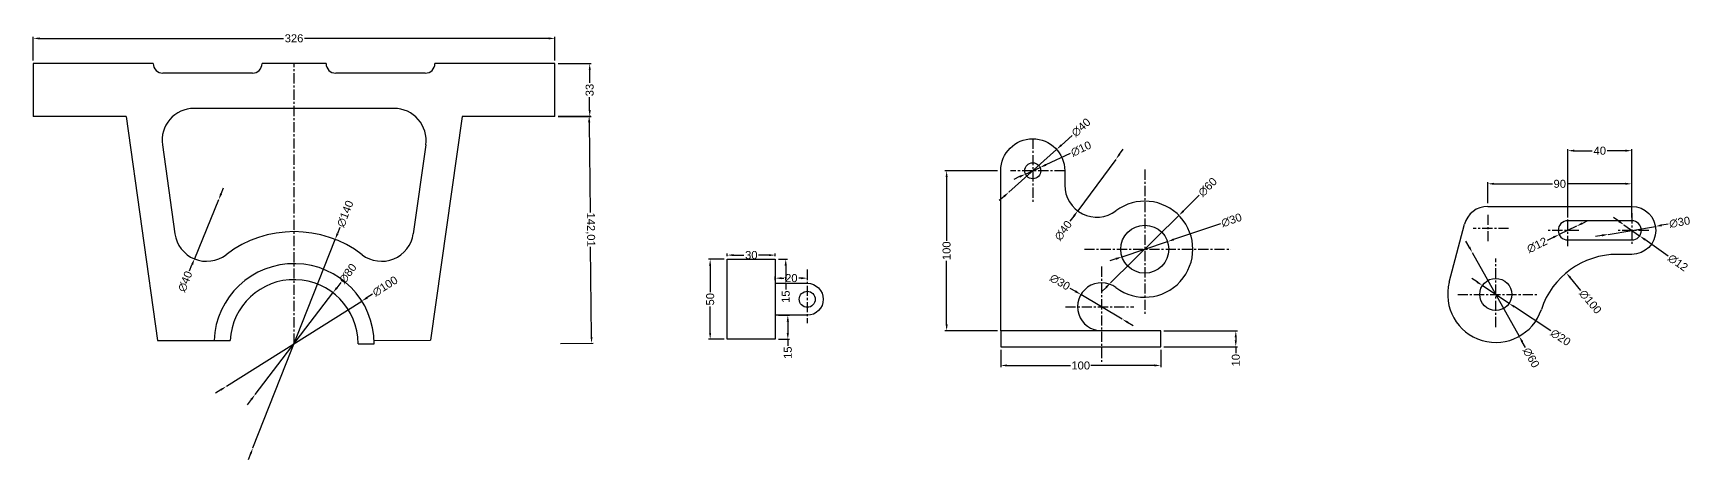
# Model space of a CAD drawing. Header units: millimetres. Extents: x -287 to 1983, y -65 to 241.
# Drawn here: x -287 to 749, y -65 to 201 of the extents above; entities that cross this region are included whole.
import ezdxf

# ---------------------------------------------------------------- set-up
doc = ezdxf.new("R2010")
doc.units = ezdxf.units.MM
doc.header["$LTSCALE"] = 0.2
doc.linetypes.add('CENTER', pattern=[50.8, 31.75, -6.35, 6.35, -6.35])
doc.styles.get("Standard").update_dxf_attribs({"font": 'arial.ttf'})
doc.dimstyles.new('ISO-25', dxfattribs={"dimtxt": 5, "dimasz": 4, "dimexe": 1, "dimexo": 2, "dimgap": 1, "dimtad": 0, "dimzin": 9, "dimtxsty": 'Standard', "dimcen": 2.5, "dimclrd": 2, "dimclre": 5, "dimadec": 0, "dimazin": 0, "dimtfac": 1, "dimtmove": 0, "dimatfit": 3, "dimfxl": 1, "dimarcsym": 0})

# ---------------------------------------------------------------- blocks, each defined once
blk = doc.blocks.new('*D1')
at = {"color": 5, "lineweight": -2, "transparency": 16777216}
for p, q in [((146.3, 62.2), (146.3, 63.8)), ((176.3, 62.2), (176.3, 63.8))]:
    blk.add_line(p, q, dxfattribs=at)
at = {"color": 2, "lineweight": -2, "transparency": 16777216}
for p, q in [((150.3, 62.8), (156.7, 62.8)), ((172.3, 62.8), (165.8, 62.8))]:
    blk.add_line(p, q, dxfattribs=at)
at = {"color": 2, "transparency": 16777216}
for points in [[(150.3, 63.4), (150.3, 62.1), (146.3, 62.8)], [(172.3, 63.4), (172.3, 62.1), (176.3, 62.8)]]:
    blk.add_solid(points, dxfattribs=at)
at = {"layer": 'Defpoints', "color": 0, "transparency": 16777216}
for p in [(176.3, 62.8), (146.3, 60.2), (176.3, 60.2)]:
    blk.add_point(p, dxfattribs=at)
at = {"color": 0, "transparency": 16777216, "insert": (161.3, 62.8), "char_height": 5, "attachment_point": 5}
blk.add_mtext('30', dxfattribs=at)
blk = doc.blocks.new('*D2')
at = {"color": 5, "lineweight": -2, "transparency": 16777216}
for p, q in [((144.3, 60.2), (134.6, 60.2)), ((144.3, 10.2), (134.6, 10.2))]:
    blk.add_line(p, q, dxfattribs=at)
at = {"color": 2, "lineweight": -2, "transparency": 16777216}
for p, q in [((135.6, 56.2), (135.6, 39.7)), ((135.6, 14.2), (135.6, 30.6))]:
    blk.add_line(p, q, dxfattribs=at)
at = {"color": 2, "transparency": 16777216}
for points in [[(134.9, 56.2), (136.2, 56.2), (135.6, 60.2)], [(134.9, 14.2), (136.2, 14.2), (135.6, 10.2)]]:
    blk.add_solid(points, dxfattribs=at)
at = {"layer": 'Defpoints', "color": 0, "transparency": 16777216}
for p in [(146.3, 60.2), (135.6, 10.2), (146.3, 10.2)]:
    blk.add_point(p, dxfattribs=at)
at = {"color": 0, "transparency": 16777216, "insert": (135.6, 35.2), "char_height": 5, "attachment_point": 5, "rotation": 90}
blk.add_mtext('50', dxfattribs=at)
blk = doc.blocks.new('*D3')
at = {"color": 5, "lineweight": -2, "transparency": 16777216}
for p, q in [((178.3, 60.2), (183.8, 60.2)), ((178.3, 45.2), (183.8, 45.2))]:
    blk.add_line(p, q, dxfattribs=at)
at = {"color": 2, "lineweight": -2, "transparency": 16777216}
for p, q in [((182.8, 56.2), (182.8, 49.2)), ((182.8, 45.2), (182.8, 41.2))]:
    blk.add_line(p, q, dxfattribs=at)
at = {"color": 2, "transparency": 16777216}
for points in [[(182.1, 56.2), (183.5, 56.2), (182.8, 60.2)], [(182.1, 49.2), (183.5, 49.2), (182.8, 45.2)]]:
    blk.add_solid(points, dxfattribs=at)
at = {"layer": 'Defpoints', "color": 0, "transparency": 16777216}
for p in [(176.3, 60.2), (176.3, 45.2), (182.8, 45.2)]:
    blk.add_point(p, dxfattribs=at)
at = {"color": 0, "transparency": 16777216, "insert": (182.8, 36.8), "char_height": 5, "attachment_point": 5, "rotation": 90}
blk.add_mtext('15', dxfattribs=at)
blk = doc.blocks.new('*D4')
at = {"color": 5, "lineweight": -2, "transparency": 16777216}
for p, q in [((176.3, 47.2), (176.3, 49.4)), ((196.3, 47.2), (196.3, 49.4))]:
    blk.add_line(p, q, dxfattribs=at)
at = {"color": 2, "lineweight": -2, "transparency": 16777216}
for p, q in [((180.3, 48.4), (181.6, 48.4)), ((192.3, 48.4), (190.9, 48.4))]:
    blk.add_line(p, q, dxfattribs=at)
at = {"color": 2, "transparency": 16777216}
for points in [[(180.3, 49), (180.3, 47.7), (176.3, 48.4)], [(192.3, 49), (192.3, 47.7), (196.3, 48.4)]]:
    blk.add_solid(points, dxfattribs=at)
at = {"layer": 'Defpoints', "color": 0, "transparency": 16777216}
for p in [(176.3, 45.2), (196.3, 48.4), (196.3, 45.2)]:
    blk.add_point(p, dxfattribs=at)
at = {"color": 0, "transparency": 16777216, "insert": (186.3, 48.4), "char_height": 5, "attachment_point": 5}
blk.add_mtext('20', dxfattribs=at)
blk = doc.blocks.new('*D5')
at = {"color": 5, "lineweight": -2, "transparency": 16777216}
for p, q in [((178.3, 25.2), (185.1, 25.2)), ((178.3, 10.2), (185.1, 10.2))]:
    blk.add_line(p, q, dxfattribs=at)
at = {"color": 2, "lineweight": -2, "transparency": 16777216}
for p, q in [((184.1, 21.2), (184.1, 14.2)), ((184.1, 10.2), (184.1, 6.2))]:
    blk.add_line(p, q, dxfattribs=at)
at = {"color": 2, "transparency": 16777216}
for points in [[(183.4, 21.2), (184.8, 21.2), (184.1, 25.2)], [(183.4, 14.2), (184.8, 14.2), (184.1, 10.2)]]:
    blk.add_solid(points, dxfattribs=at)
at = {"layer": 'Defpoints', "color": 0, "transparency": 16777216}
for p in [(176.3, 25.2), (176.3, 10.2), (184.1, 10.2)]:
    blk.add_point(p, dxfattribs=at)
at = {"color": 0, "transparency": 16777216, "insert": (184.1, 1.8), "char_height": 5, "attachment_point": 5, "rotation": 90}
blk.add_mtext('15', dxfattribs=at)
blk = doc.blocks.new('*D8')
at = {"color": 5, "lineweight": -2, "ltscale": 0.2, "transparency": 16777216}
for p, q in [((-287.4, 184.4), (-287.4, 199.2)), ((38.6, 184.4), (38.6, 199.2))]:
    blk.add_line(p, q, dxfattribs=at)
at = {"color": 2, "lineweight": -2, "ltscale": 0.2, "transparency": 16777216}
for p, q in [((-283.4, 198.2), (-130.9, 198.2)), ((34.6, 198.2), (-117.9, 198.2))]:
    blk.add_line(p, q, dxfattribs=at)
at = {"color": 2, "ltscale": 0.2, "transparency": 16777216}
for points in [[(-283.4, 198.8), (-283.4, 197.5), (-287.4, 198.2)], [(34.6, 198.8), (34.6, 197.5), (38.6, 198.2)]]:
    blk.add_solid(points, dxfattribs=at)
at = {"layer": 'Defpoints', "color": 0, "ltscale": 0.2, "transparency": 16777216}
for p in [(38.6, 198.2), (-287.4, 182.4), (38.6, 182.4)]:
    blk.add_point(p, dxfattribs=at)
at = {"color": 0, "ltscale": 0.2, "transparency": 16777216, "insert": (-124.4, 198.2), "char_height": 5, "attachment_point": 5}
blk.add_mtext('326', dxfattribs=at)
blk = doc.blocks.new('*D9')
at = {"color": 5, "lineweight": -2, "ltscale": 0.2, "transparency": 16777216}
for p, q in [((40.6, 182.4), (61.3, 182.4)), ((40.6, 149.4), (61.3, 149.4))]:
    blk.add_line(p, q, dxfattribs=at)
at = {"color": 2, "lineweight": -2, "ltscale": 0.2, "transparency": 16777216}
for p, q in [((60.3, 178.4), (60.3, 170.5)), ((60.3, 153.4), (60.3, 161.4))]:
    blk.add_line(p, q, dxfattribs=at)
at = {"color": 2, "ltscale": 0.2, "transparency": 16777216}
for points in [[(59.7, 178.4), (61, 178.4), (60.3, 182.4)], [(59.7, 153.4), (61, 153.4), (60.3, 149.4)]]:
    blk.add_solid(points, dxfattribs=at)
at = {"layer": 'Defpoints', "color": 0, "ltscale": 0.2, "transparency": 16777216}
for p in [(38.6, 182.4), (38.6, 149.4), (60.3, 149.4)]:
    blk.add_point(p, dxfattribs=at)
at = {"color": 0, "ltscale": 0.2, "transparency": 16777216, "insert": (60.3, 165.9), "char_height": 5, "attachment_point": 5, "rotation": 90}
blk.add_mtext('33', dxfattribs=at)
blk = doc.blocks.new('*D10')
at = {"color": 2, "lineweight": -2, "ltscale": 0.2, "transparency": 16777216}
for p, q in [((-95.2, 45.6), (-97.6, 42.4)), ((-148.7, -24.3), (-100.1, 39.2)), ((-151.1, -27.5), (-153.6, -30.7))]:
    blk.add_line(p, q, dxfattribs=at)
at = {"color": 2, "ltscale": 0.2, "transparency": 16777216}
for points in [[(-98.2, 42.8), (-97.1, 42), (-100.1, 39.2)], [(-151.7, -27.1), (-150.6, -27.9), (-148.7, -24.3)]]:
    blk.add_solid(points, dxfattribs=at)
at = {"layer": 'Defpoints', "color": 0, "ltscale": 0.2, "transparency": 16777216}
for p in [(-100.1, 39.2), (-148.7, -24.3)]:
    blk.add_point(p, dxfattribs=at)
at = {"color": 0, "ltscale": 0.2, "transparency": 16777216, "insert": (-90.8, 51.3), "char_height": 5, "attachment_point": 5, "rotation": 52.5653}
blk.add_mtext('∅80', dxfattribs=at)
blk = doc.blocks.new('*D11')
at = {"color": 2, "lineweight": -2, "ltscale": 0.2, "transparency": 16777216}
for p, q in [((-166.7, -19.2), (-82.1, 34.1)), ((-75.3, 38.3), (-78.7, 36.2)), ((-170.1, -21.3), (-173.5, -23.5))]:
    blk.add_line(p, q, dxfattribs=at)
at = {"color": 2, "ltscale": 0.2, "transparency": 16777216}
for points in [[(-79, 36.8), (-78.3, 35.6), (-82.1, 34.1)], [(-170.4, -20.8), (-169.7, -21.9), (-166.7, -19.2)]]:
    blk.add_solid(points, dxfattribs=at)
at = {"layer": 'Defpoints', "color": 0, "ltscale": 0.2, "transparency": 16777216}
for p in [(-82.1, 34.1), (-166.7, -19.2)]:
    blk.add_point(p, dxfattribs=at)
at = {"color": 0, "ltscale": 0.2, "transparency": 16777216, "insert": (-67.5, 43.3), "char_height": 5, "attachment_point": 5, "rotation": 32.1836}
blk.add_mtext('∅100', dxfattribs=at)
blk = doc.blocks.new('*D12')
at = {"color": 2, "lineweight": -2, "ltscale": 0.2, "transparency": 16777216}
for p, q in [((-170, 101.1), (-168.4, 104.8)), ((-171.5, 97.4), (-186.6, 60.4)), ((-189.7, 53), (-188.2, 56.7))]:
    blk.add_line(p, q, dxfattribs=at)
at = {"color": 2, "ltscale": 0.2, "transparency": 16777216}
for points in [[(-170.6, 101.4), (-169.3, 100.9), (-171.5, 97.4)], [(-188.8, 57), (-187.5, 56.5), (-186.6, 60.4)]]:
    blk.add_solid(points, dxfattribs=at)
at = {"layer": 'Defpoints', "color": 0, "ltscale": 0.2, "transparency": 16777216}
for p in [(-171.5, 97.4), (-186.6, 60.4)]:
    blk.add_point(p, dxfattribs=at)
at = {"color": 0, "ltscale": 0.2, "transparency": 16777216, "insert": (-192.4, 46.3), "char_height": 5, "attachment_point": 5, "rotation": 67.7127}
blk.add_mtext('∅40', dxfattribs=at)
blk = doc.blocks.new('*D13')
at = {"color": 2, "lineweight": -2, "ltscale": 0.2, "transparency": 16777216}
for p, q in [((-150.1, -57.7), (-98.7, 72.6)), ((-95.8, 80), (-97.2, 76.3)), ((-151.5, -61.4), (-153, -65.1))]:
    blk.add_line(p, q, dxfattribs=at)
at = {"color": 2, "ltscale": 0.2, "transparency": 16777216}
for points in [[(-97.9, 76.5), (-96.6, 76), (-98.7, 72.6)], [(-152.1, -61.2), (-150.9, -61.6), (-150.1, -57.7)]]:
    blk.add_solid(points, dxfattribs=at)
at = {"layer": 'Defpoints', "color": 0, "ltscale": 0.2, "transparency": 16777216}
for p in [(-98.7, 72.6), (-150.1, -57.7)]:
    blk.add_point(p, dxfattribs=at)
at = {"color": 0, "ltscale": 0.2, "transparency": 16777216, "insert": (-92.4, 88.6), "char_height": 5, "attachment_point": 5, "rotation": 68.4794}
blk.add_mtext('∅140', dxfattribs=at)
blk = doc.blocks.new('*D14')
at = {"color": 5, "lineweight": -2, "ltscale": 0.2, "transparency": 16777216}
for p, q in [((40.6, 149.5), (61, 149.7)), ((42.1, 7.5), (62.5, 7.7))]:
    blk.add_line(p, q, dxfattribs=at)
at = {"color": 2, "lineweight": -2, "ltscale": 0.2, "transparency": 16777216}
for p, q in [((60, 145.7), (60.6, 89.3)), ((61.4, 11.7), (60.8, 68))]:
    blk.add_line(p, q, dxfattribs=at)
at = {"color": 2, "ltscale": 0.2, "transparency": 16777216}
for points in [[(60.7, 145.7), (59.3, 145.7), (60, 149.7)], [(62.1, 11.7), (60.8, 11.7), (61.5, 7.7)]]:
    blk.add_solid(points, dxfattribs=at)
at = {"layer": 'Defpoints', "color": 0, "ltscale": 0.2, "transparency": 16777216}
for p in [(38.6, 149.4), (40.1, 7.4), (61.5, 7.7)]:
    blk.add_point(p, dxfattribs=at)
at = {"color": 0, "ltscale": 0.2, "transparency": 16777216, "insert": (60.7, 78.7), "char_height": 5, "attachment_point": 5, "rotation": 270.6172}
blk.add_mtext('142,01', dxfattribs=at)
blk = doc.blocks.new('*D15')
at = {"color": 5, "lineweight": -2, "ltscale": 0.2, "transparency": 16777216}
for p, q in [((315.1, 115.5), (282.3, 115.5)), ((315.1, 15.5), (282.3, 15.5))]:
    blk.add_line(p, q, dxfattribs=at)
at = {"color": 2, "lineweight": -2, "ltscale": 0.2, "transparency": 16777216}
for p, q in [((283.3, 111.5), (283.3, 71.8)), ((283.3, 19.5), (283.3, 59.2))]:
    blk.add_line(p, q, dxfattribs=at)
at = {"color": 2, "ltscale": 0.2, "transparency": 16777216}
for points in [[(282.7, 111.5), (284, 111.5), (283.3, 115.5)], [(282.7, 19.5), (284, 19.5), (283.3, 15.5)]]:
    blk.add_solid(points, dxfattribs=at)
at = {"layer": 'Defpoints', "color": 0, "ltscale": 0.2, "transparency": 16777216}
for p in [(317.1, 115.5), (283.3, 15.5), (317.1, 15.5)]:
    blk.add_point(p, dxfattribs=at)
at = {"color": 0, "ltscale": 0.2, "transparency": 16777216, "insert": (283.3, 65.5), "char_height": 5, "attachment_point": 5, "rotation": 90}
blk.add_mtext('100', dxfattribs=at)
blk = doc.blocks.new('*D16')
at = {"color": 5, "lineweight": -2, "ltscale": 0.2, "transparency": 16777216}
for p, q in [((419.1, 15.5), (465, 15.5)), ((419.1, 5.5), (465, 5.5))]:
    blk.add_line(p, q, dxfattribs=at)
at = {"color": 2, "lineweight": -2, "ltscale": 0.2, "transparency": 16777216}
for p, q in [((464, 11.5), (464, 9.5)), ((464, 5.5), (464, 1.5))]:
    blk.add_line(p, q, dxfattribs=at)
at = {"color": 2, "ltscale": 0.2, "transparency": 16777216}
for points in [[(463.3, 11.5), (464.6, 11.5), (464, 15.5)], [(463.3, 9.5), (464.6, 9.5), (464, 5.5)]]:
    blk.add_solid(points, dxfattribs=at)
at = {"layer": 'Defpoints', "color": 0, "ltscale": 0.2, "transparency": 16777216}
for p in [(417.1, 15.5), (417.1, 5.5), (464, 5.5)]:
    blk.add_point(p, dxfattribs=at)
at = {"color": 0, "ltscale": 0.2, "transparency": 16777216, "insert": (464, -2.9), "char_height": 5, "attachment_point": 5, "rotation": 90}
blk.add_mtext('10', dxfattribs=at)
blk = doc.blocks.new('*D17')
at = {"color": 2, "lineweight": -2, "ltscale": 0.2, "transparency": 16777216}
for p, q in [((361.8, 137.6), (355, 131.5)), ((322.2, 102.1), (352, 128.8)), ((319.2, 99.5), (316.2, 96.8))]:
    blk.add_line(p, q, dxfattribs=at)
at = {"color": 2, "ltscale": 0.2, "transparency": 16777216}
for points in [[(354.6, 132), (355.4, 131), (352, 128.8)], [(318.8, 100), (319.7, 99), (322.2, 102.1)]]:
    blk.add_solid(points, dxfattribs=at)
at = {"layer": 'Defpoints', "color": 0, "ltscale": 0.2, "transparency": 16777216}
for p in [(352, 128.8), (322.2, 102.1)]:
    blk.add_point(p, dxfattribs=at)
at = {"color": 0, "ltscale": 0.2, "transparency": 16777216, "insert": (367.3, 142.5), "char_height": 5, "attachment_point": 5, "rotation": 41.8131}
blk.add_mtext('∅40', dxfattribs=at)
blk = doc.blocks.new('*D18')
at = {"color": 2, "lineweight": -2, "ltscale": 0.2, "transparency": 16777216}
for p, q in [((360.6, 126.2), (345.3, 119.2)), ((332.6, 113.4), (341.7, 117.5)), ((328.9, 111.8), (325.3, 110.1))]:
    blk.add_line(p, q, dxfattribs=at)
at = {"color": 2, "ltscale": 0.2, "transparency": 16777216}
for points in [[(345, 119.8), (345.6, 118.6), (341.7, 117.5)], [(328.6, 112.4), (329.2, 111.1), (332.6, 113.4)]]:
    blk.add_solid(points, dxfattribs=at)
at = {"layer": 'Defpoints', "color": 0, "ltscale": 0.2, "transparency": 16777216}
for p in [(341.7, 117.5), (332.6, 113.4)]:
    blk.add_point(p, dxfattribs=at)
at = {"color": 0, "ltscale": 0.2, "transparency": 16777216, "insert": (367.3, 129.2), "char_height": 5, "attachment_point": 5, "rotation": 24.4542}
blk.add_mtext('∅10', dxfattribs=at)
blk = doc.blocks.new('*D19')
at = {"color": 2, "lineweight": -2, "ltscale": 0.2, "transparency": 16777216}
for p, q in [((441.2, 100.2), (431.3, 90.4)), ((385.8, 45.4), (428.5, 87.6)), ((382.9, 42.6), (380.1, 39.8))]:
    blk.add_line(p, q, dxfattribs=at)
at = {"color": 2, "ltscale": 0.2, "transparency": 16777216}
for points in [[(430.8, 90.8), (431.8, 89.9), (428.5, 87.6)], [(382.5, 43.1), (383.4, 42.1), (385.8, 45.4)]]:
    blk.add_solid(points, dxfattribs=at)
at = {"layer": 'Defpoints', "color": 0, "ltscale": 0.2, "transparency": 16777216}
for p in [(428.5, 87.6), (385.8, 45.4)]:
    blk.add_point(p, dxfattribs=at)
at = {"color": 0, "ltscale": 0.2, "transparency": 16777216, "insert": (446.4, 105.3), "char_height": 5, "attachment_point": 5, "rotation": 44.6568}
blk.add_mtext('∅60', dxfattribs=at)
blk = doc.blocks.new('*D20')
at = {"color": 2, "lineweight": -2, "ltscale": 0.2, "transparency": 16777216}
for p, q in [((454.4, 82.3), (425.1, 72.5)), ((392.9, 61.7), (421.3, 71.2)), ((389.1, 60.4), (385.3, 59.2))]:
    blk.add_line(p, q, dxfattribs=at)
at = {"color": 2, "ltscale": 0.2, "transparency": 16777216}
for points in [[(424.9, 73.1), (425.3, 71.9), (421.3, 71.2)], [(388.9, 61.1), (389.3, 59.8), (392.9, 61.7)]]:
    blk.add_solid(points, dxfattribs=at)
at = {"layer": 'Defpoints', "color": 0, "ltscale": 0.2, "transparency": 16777216}
for p in [(421.3, 71.2), (392.9, 61.7)]:
    blk.add_point(p, dxfattribs=at)
at = {"color": 0, "ltscale": 0.2, "transparency": 16777216, "insert": (461.3, 84.6), "char_height": 5, "attachment_point": 5, "rotation": 18.5215}
blk.add_mtext('∅30', dxfattribs=at)
blk = doc.blocks.new('*D21')
at = {"color": 2, "lineweight": -2, "ltscale": 0.2, "transparency": 16777216}
for p, q in [((360.3, 42.2), (363.8, 40.2)), ((393, 22.8), (367.2, 38.1)), ((396.4, 20.8), (399.9, 18.7))]:
    blk.add_line(p, q, dxfattribs=at)
at = {"color": 2, "ltscale": 0.2, "transparency": 16777216}
for points in [[(364.1, 40.8), (363.4, 39.6), (367.2, 38.1)], [(396.8, 21.3), (396.1, 20.2), (393, 22.8)]]:
    blk.add_solid(points, dxfattribs=at)
at = {"layer": 'Defpoints', "color": 0, "ltscale": 0.2, "transparency": 16777216}
for p in [(367.2, 38.1), (393, 22.8)]:
    blk.add_point(p, dxfattribs=at)
at = {"color": 0, "ltscale": 0.2, "transparency": 16777216, "insert": (354.1, 45.9), "char_height": 5, "attachment_point": 5, "rotation": 329.2969}
blk.add_mtext('∅30', dxfattribs=at)
blk = doc.blocks.new('*D22')
at = {"color": 2, "lineweight": -2, "ltscale": 0.2, "transparency": 16777216}
for p, q in [((391.4, 125.8), (393.7, 129)), ((389, 122.6), (365.2, 90.4)), ((360.5, 83.9), (362.9, 87.2))]:
    blk.add_line(p, q, dxfattribs=at)
at = {"color": 2, "ltscale": 0.2, "transparency": 16777216}
for points in [[(390.8, 126.2), (391.9, 125.4), (389, 122.6)], [(362.3, 87.6), (363.4, 86.8), (365.2, 90.4)]]:
    blk.add_solid(points, dxfattribs=at)
at = {"layer": 'Defpoints', "color": 0, "ltscale": 0.2, "transparency": 16777216}
for p in [(389, 122.6), (365.2, 90.4)]:
    blk.add_point(p, dxfattribs=at)
at = {"color": 0, "ltscale": 0.2, "transparency": 16777216, "insert": (356.2, 78.1), "char_height": 5, "attachment_point": 5, "rotation": 53.605}
blk.add_mtext('∅40', dxfattribs=at)
blk = doc.blocks.new('*D23')
at = {"color": 5, "lineweight": -2, "ltscale": 0.2, "transparency": 16777216}
for p, q in [((317.1, 3.5), (317.1, -7.2)), ((417.1, 3.5), (417.1, -7.2))]:
    blk.add_line(p, q, dxfattribs=at)
at = {"color": 2, "lineweight": -2, "ltscale": 0.2, "transparency": 16777216}
for p, q in [((321.1, -6.2), (360.8, -6.2)), ((413.1, -6.2), (373.4, -6.2))]:
    blk.add_line(p, q, dxfattribs=at)
at = {"color": 2, "ltscale": 0.2, "transparency": 16777216}
for points in [[(321.1, -5.5), (321.1, -6.8), (317.1, -6.2)], [(413.1, -5.5), (413.1, -6.8), (417.1, -6.2)]]:
    blk.add_solid(points, dxfattribs=at)
at = {"layer": 'Defpoints', "color": 0, "ltscale": 0.2, "transparency": 16777216}
for p in [(317.1, 5.5), (417.1, 5.5), (417.1, -6.2)]:
    blk.add_point(p, dxfattribs=at)
at = {"color": 0, "ltscale": 0.2, "transparency": 16777216, "insert": (367.1, -6.2), "char_height": 5, "attachment_point": 5}
blk.add_mtext('100', dxfattribs=at)
blk = doc.blocks.new('*D24')
at = {"color": 5, "lineweight": -2, "ltscale": 0.2, "transparency": 16777216}
for p, q in [((621.4, 95.2), (621.4, 108.3)), ((711.4, 95.2), (711.4, 108.3))]:
    blk.add_line(p, q, dxfattribs=at)
at = {"color": 2, "lineweight": -2, "ltscale": 0.2, "transparency": 16777216}
for p, q in [((625.4, 107.3), (661.8, 107.3)), ((707.4, 107.3), (671, 107.3))]:
    blk.add_line(p, q, dxfattribs=at)
at = {"color": 2, "ltscale": 0.2, "transparency": 16777216}
for points in [[(625.4, 108), (625.4, 106.7), (621.4, 107.3)], [(707.4, 108), (707.4, 106.7), (711.4, 107.3)]]:
    blk.add_solid(points, dxfattribs=at)
at = {"layer": 'Defpoints', "color": 0, "ltscale": 0.2, "transparency": 16777216}
for p in [(711.4, 107.3), (621.4, 93.2), (711.4, 93.2)]:
    blk.add_point(p, dxfattribs=at)
at = {"color": 0, "ltscale": 0.2, "transparency": 16777216, "insert": (666.4, 107.3), "char_height": 5, "attachment_point": 5}
blk.add_mtext('90', dxfattribs=at)
blk = doc.blocks.new('*D25')
at = {"color": 2, "lineweight": -2, "ltscale": 0.2, "transparency": 16777216}
for p, q in [((614.7, 46), (611.4, 48.2)), ((618.1, 43.8), (634.7, 32.7)), ((660.8, 15.4), (638.1, 30.5))]:
    blk.add_line(p, q, dxfattribs=at)
at = {"color": 2, "ltscale": 0.2, "transparency": 16777216}
for points in [[(615.1, 46.5), (614.4, 45.4), (618.1, 43.8)], [(638.4, 31), (637.7, 29.9), (634.7, 32.7)]]:
    blk.add_solid(points, dxfattribs=at)
at = {"layer": 'Defpoints', "color": 0, "ltscale": 0.2, "transparency": 16777216}
for p in [(618.1, 43.8), (634.7, 32.7)]:
    blk.add_point(p, dxfattribs=at)
at = {"color": 0, "ltscale": 0.2, "transparency": 16777216, "insert": (666.9, 11.3), "char_height": 5, "attachment_point": 5, "rotation": 326.3911}
blk.add_mtext('∅20', dxfattribs=at)
blk = doc.blocks.new('*D26')
at = {"color": 2, "lineweight": -2, "ltscale": 0.2, "transparency": 16777216}
for p, q in [((609.8, 67.9), (607.8, 71.4)), ((611.7, 64.4), (641, 12.1)), ((645, 5.1), (643, 8.6))]:
    blk.add_line(p, q, dxfattribs=at)
at = {"color": 2, "ltscale": 0.2, "transparency": 16777216}
for points in [[(610.4, 68.2), (609.2, 67.6), (611.7, 64.4)], [(643.6, 8.9), (642.4, 8.2), (641, 12.1)]]:
    blk.add_solid(points, dxfattribs=at)
at = {"layer": 'Defpoints', "color": 0, "ltscale": 0.2, "transparency": 16777216}
for p in [(611.7, 64.4), (641, 12.1)]:
    blk.add_point(p, dxfattribs=at)
at = {"color": 0, "ltscale": 0.2, "transparency": 16777216, "insert": (648.5, -1.3), "char_height": 5, "attachment_point": 5, "rotation": 299.2407}
blk.add_mtext('∅60', dxfattribs=at)
blk = doc.blocks.new('*D27')
at = {"color": 2, "lineweight": -2, "ltscale": 0.2, "transparency": 16777216}
for p, q in [((692.7, 75.1), (688.7, 74.4)), ((696.6, 75.7), (726.2, 80.7)), ((734.1, 82.1), (730.1, 81.4))]:
    blk.add_line(p, q, dxfattribs=at)
at = {"color": 2, "ltscale": 0.2, "transparency": 16777216}
for points in [[(692.5, 75.7), (692.8, 74.4), (696.6, 75.7)], [(730, 82.1), (730.2, 80.8), (726.2, 80.7)]]:
    blk.add_solid(points, dxfattribs=at)
at = {"layer": 'Defpoints', "color": 0, "ltscale": 0.2, "transparency": 16777216}
for p in [(696.6, 75.7), (726.2, 80.7)]:
    blk.add_point(p, dxfattribs=at)
at = {"color": 0, "ltscale": 0.2, "transparency": 16777216, "insert": (741.3, 83.3), "char_height": 5, "attachment_point": 5, "rotation": 9.6396}
blk.add_mtext('∅30', dxfattribs=at)
blk = doc.blocks.new('*D28')
at = {"color": 2, "lineweight": -2, "ltscale": 0.2, "transparency": 16777216}
for p, q in [((703.2, 84), (699.9, 86.3)), ((706.5, 81.7), (716.3, 74.8)), ((734.2, 62.2), (719.6, 72.5))]:
    blk.add_line(p, q, dxfattribs=at)
at = {"color": 2, "ltscale": 0.2, "transparency": 16777216}
for points in [[(703.6, 84.5), (702.8, 83.4), (706.5, 81.7)], [(720, 73), (719.2, 71.9), (716.3, 74.8)]]:
    blk.add_solid(points, dxfattribs=at)
at = {"layer": 'Defpoints', "color": 0, "ltscale": 0.2, "transparency": 16777216}
for p in [(706.5, 81.7), (716.3, 74.8)]:
    blk.add_point(p, dxfattribs=at)
at = {"color": 0, "ltscale": 0.2, "transparency": 16777216, "insert": (740.2, 58), "char_height": 5, "attachment_point": 5, "rotation": 324.9181}
blk.add_mtext('∅12', dxfattribs=at)
blk = doc.blocks.new('*D29')
at = {"color": 5, "lineweight": -2, "ltscale": 0.2, "transparency": 16777216}
for p, q in [((671.4, 86.2), (671.4, 129)), ((711.4, 86.2), (711.4, 129))]:
    blk.add_line(p, q, dxfattribs=at)
at = {"color": 2, "lineweight": -2, "ltscale": 0.2, "transparency": 16777216}
for p, q in [((675.4, 128), (686.7, 128)), ((707.4, 128), (696.1, 128))]:
    blk.add_line(p, q, dxfattribs=at)
at = {"color": 2, "ltscale": 0.2, "transparency": 16777216}
for points in [[(675.4, 128.7), (675.4, 127.4), (671.4, 128)], [(707.4, 128.7), (707.4, 127.4), (711.4, 128)]]:
    blk.add_solid(points, dxfattribs=at)
at = {"layer": 'Defpoints', "color": 0, "ltscale": 0.2, "transparency": 16777216}
for p in [(711.4, 128), (671.4, 84.2), (711.4, 84.2)]:
    blk.add_point(p, dxfattribs=at)
at = {"color": 0, "ltscale": 0.2, "transparency": 16777216, "insert": (691.4, 128), "char_height": 5, "attachment_point": 5}
blk.add_mtext('40', dxfattribs=at)
blk = doc.blocks.new('*D30')
at = {"color": 2, "lineweight": -2, "ltscale": 0.2, "transparency": 16777216}
for p, q in [((680.4, 82.6), (684, 84.3)), ((658.8, 72.2), (662.4, 73.9)), ((676.8, 80.8), (666, 75.6))]:
    blk.add_line(p, q, dxfattribs=at)
at = {"color": 2, "ltscale": 0.2, "transparency": 16777216}
for points in [[(680.1, 83.2), (680.7, 82), (676.8, 80.8)], [(662.1, 74.5), (662.7, 73.3), (666, 75.6)]]:
    blk.add_solid(points, dxfattribs=at)
at = {"layer": 'Defpoints', "color": 0, "ltscale": 0.2, "transparency": 16777216}
for p in [(666, 75.6), (676.8, 80.8)]:
    blk.add_point(p, dxfattribs=at)
at = {"color": 0, "ltscale": 0.2, "transparency": 16777216, "insert": (652.2, 69), "char_height": 5, "attachment_point": 5, "rotation": 25.6162}
blk.add_mtext('∅12', dxfattribs=at)
blk = doc.blocks.new('*D31')
at = {"color": 2, "lineweight": -2, "ltscale": 0.2, "transparency": 16777216}
blk.add_line((679.6, 40.7), (673, 48.6), dxfattribs=at)
at = {"color": 2, "ltscale": 0.2, "transparency": 16777216}
blk.add_solid([(673.5, 49.1), (672.5, 48.2), (670.4, 51.7)], dxfattribs=at)
at = {"layer": 'Defpoints', "color": 0, "ltscale": 0.2, "transparency": 16777216}
for p in [(670.4, 51.7), (734.3, -25.2)]:
    blk.add_point(p, dxfattribs=at)
at = {"color": 0, "ltscale": 0.2, "transparency": 16777216, "insert": (685.5, 33.6), "char_height": 5, "attachment_point": 5, "rotation": 309.7}
blk.add_mtext('∅100', dxfattribs=at)

msp = doc.modelspace()

# ---------------------------------------------------------------- linework, layer by layer
at = {"ltscale": 0.2}
for p, q in [((-287.382, 182.44), (-287.382, 149.44)), ((-212.382, 182.44), (-287.382, 182.44)), ((-212.382, 182.44), (-212.382, 182.44)), ((-150.382, 176.44), (-206.382, 176.44)), ((-144.382, 182.44), (-144.382, 182.44)), ((-104.382, 182.44), (-144.382, 182.44)), ((-104.382, 182.44), (-104.382, 182.44)), ((-42.382, 176.44), (-98.382, 176.44)), ((38.618, 182.44), (-36.382, 182.44)), ((-36.382, 182.44), (-36.382, 182.44)), ((38.618, 149.44), (38.618, 182.44)), ((-229.382, 149.44), (-287.382, 149.44)), ((-229.382, 149.44), (-209.664, 9.44)), ((-61.889, 154.44), (-186.874, 154.44)), ((-19.382, 149.44), (-39.081, 9.577)), ((38.618, 149.44), (-19.382, 149.44)), ((-206.679, 131.651), (-198.86, 76.14)), ((-42.085, 131.651), (-49.903, 76.14)), ((621.393, 93.233), (711.393, 93.233)), ((597.377, 45.856), (606.885, 82.044)), ((-209.664, 9.44), (-164.332, 9.44)), ((-84.382, 7.44), (-74.382, 7.44)), ((-74.422, 9.44), (-39.081, 9.577))]:
    msp.add_line(p, q, dxfattribs=at)
at = {"color": 85, "linetype": 'CENTER', "true_color": 0x58ba48}
for p, q in [((-124.382, 7.44), (-124.382, 182.44)), ((196.264, 53.776), (196.264, 20.284))]:
    msp.add_line(p, q, dxfattribs=at)
at = {"color": 114, "linetype": 'CENTER', "true_color": 0x139b48}
for p, q in [((337.112, 135.477), (337.112, 96.023)), ((357.112, 115.477), (323.25, 115.477)), ((407.112, 116.188), (407.112, 25.155)), ((621.393, 87.942), (621.393, 70.955)), ((671.393, 68.439), (671.393, 88.886)), ((711.393, 88.886), (711.393, 68.754)), ((634.427, 79.449), (612.379, 79.449)), ((678.21, 78.233), (658.996, 78.233)), ((721.993, 78.233), (702.149, 78.233)), ((369.386, 66.477), (460.961, 66.477)), ((380.112, 55.571), (380.112, -3.982)), ((626.393, 17.794), (626.393, 60.575)), ((602.614, 38.233), (653.012, 38.233)), ((357.567, 30.477), (400.322, 30.477))]:
    msp.add_line(p, q, dxfattribs=at)
for p, q in [((146.264, 10.163), (146.264, 60.163)), ((146.264, 60.163), (176.264, 60.163)), ((176.264, 60.163), (176.264, 10.163)), ((176.264, 10.163), (146.264, 10.163))]:
    msp.add_line(p, q)
at = {"ltscale": 0.2}
for points in [[(317.112, 15.477), (317.112, 115.477, -1), (357.112, 115.477), (357.112, 106.477)], [(711.393, 84.233), (671.393, 84.233, 1), (671.393, 72.233), (711.393, 72.233, 1), (711.393, 84.233)], [(711.393, 93.233, -1), (711.393, 63.233), (702.386, 63.233)]]:
    msp.add_lwpolyline(points, format="xyb", dxfattribs=at)
msp.add_lwpolyline([(176.264, 60.163), (176.264, 45.163), (196.264, 45.163)])
msp.add_lwpolyline([(196.264, 45.163, -1), (196.264, 25.163), (176.264, 25.163)], format="xyb")
msp.add_lwpolyline([(317.112, 5.477), (417.112, 5.477), (417.112, 15.477), (317.112, 15.477)], close=True, dxfattribs=at)
for centre, radius in [((337.112, 115.477), 5), ((407.112, 66.477), 15), ((626.393, 38.233), 10)]:
    msp.add_circle(centre, radius, dxfattribs=at)
msp.add_circle((196.264, 35.163), 5)
for centre, radius, start, end in [((-206.382, 182.44), 6, 180, 270), ((-150.382, 182.44), 6, 270, 0), ((-98.382, 182.44), 6, 180, 270), ((-42.382, 182.44), 6, 270, 0), ((-186.874, 134.44), 20, 90, 188.017093), ((-61.889, 134.44), 20, 351.982907, 90), ((377.112, 106.477), 20, 180, 306.869898), ((407.112, 66.477), 30, 233.130102, 126.869898), ((621.393, 78.233), 15, 90, 165.279569), ((-179.056, 78.93), 20, 188.017093, 307.408263), ((-124.382, 7.44), 70, 52.591737, 127.408263), ((-69.708, 78.93), 20, 232.591737, 351.982907), ((702.386, 13.233), 50, 90, 161.790043), ((-124.382, 7.44), 50, 0, 177.707557), ((-124.382, 7.44), 40, 0, 177.134016), ((380.112, 30.477), 15, 53.130102, 270), ((626.393, 38.233), 30, 165.279569, 341.790043)]:
    msp.add_arc(centre, radius, start, end, dxfattribs=at)

# ---------------------------------------------------------------- dimensions: what is measured, and where the dimension line sits
for base, p1, p2, picture, middle in [((38.618, 198.158), (-287.382, 182.44), (38.618, 182.44), '*D8', (-124.382, 198.158)), ((711.393, 128.037), (671.393, 84.233), (711.393, 84.233), '*D29', (691.393, 128.037)), ((711.393, 107.347), (621.393, 93.233), (711.393, 93.233), '*D24', (666.393, 107.347)), ((417.112, -6.182), (317.112, 5.477), (417.112, 5.477), '*D23', (367.112, -6.182))]:
    dim = msp.add_linear_dim(base=base, p1=p1, p2=p2, dimstyle='ISO-25', dxfattribs=at)
    dim.commit()
    dim.dimension.update_dxf_attribs({"geometry": picture, "text_midpoint": middle})
for base, p1, p2, picture, middle in [((60.334, 149.44), (38.618, 182.44), (38.618, 149.44), '*D9', (60.334, 165.94)), ((283.339, 15.477), (317.112, 115.477), (317.112, 15.477), '*D15', (283.339, 65.477)), ((463.952, 5.477), (417.112, 15.477), (417.112, 5.477), '*D16', (463.952, -2.861))]:
    dim = msp.add_linear_dim(base=base, p1=p1, p2=p2, angle=90, dimstyle='ISO-25', dxfattribs=at)
    dim.commit()
    dim.dimension.update_dxf_attribs({"geometry": picture, "text_midpoint": middle})
dim = msp.add_aligned_dim(p1=(38.618, 149.44), p2=(40.148, 7.44), distance=21.336, dimstyle='ISO-25', dxfattribs=at)
dim.commit()
dim.dimension.update_dxf_attribs({"geometry": '*D14', "text_midpoint": (60.718, 78.67)})
for p1, p2, picture, middle in [((322.205, 102.143), (352.018, 128.811), '*D17', (367.271, 142.455)), ((332.56, 113.407), (341.663, 117.547), '*D18', (367.271, 129.192)), ((385.772, 45.391), (428.451, 87.562), '*D19', (446.422, 105.319)), ((392.888, 61.712), (421.335, 71.242), '*D20', (461.296, 84.629)), ((706.483, 81.681), (716.303, 74.784), '*D28', (740.188, 58.009)), ((618.064, 43.768), (634.721, 32.698), '*D25', (666.88, 11.324)), ((734.325, -25.237), (670.448, 51.703), '*D31', (685.472, 33.606))]:
    dim = msp.add_diameter_dim_2p(p1=p1, p2=p2, dimstyle='ISO-25', dxfattribs=at)
    dim.commit()
    dim.dimension.update_dxf_attribs({"geometry": picture, "text_midpoint": middle, "dimtype": 163})
for p1, p2, picture, middle in [((388.979, 122.576), (365.245, 90.378), '*D22', (356.171, 78.068)), ((-171.471, 97.436), (-186.641, 60.424), '*D12', (-192.441, 46.274)), ((-150.06, -57.68), (-98.703, 72.56), '*D13', (-92.381, 88.594)), ((676.803, 80.827), (665.982, 75.639), '*D30', (652.208, 69.035)), ((696.605, 75.721), (726.181, 80.745), '*D27', (741.258, 83.305)), ((611.738, 64.41), (641.047, 12.056), '*D26', (648.517, -1.288)), ((-148.696, -24.322), (-100.068, 39.202), '*D10', (-90.772, 51.345)), ((393.009, 22.818), (367.214, 38.136), '*D21', (354.065, 45.944)), ((-166.699, -19.191), (-82.065, 34.072), '*D11', (-67.478, 43.252))]:
    dim = msp.add_diameter_dim_2p(p1=p1, p2=p2, dimstyle='ISO-25', dxfattribs=at)
    dim.commit()
    dim.dimension.update_dxf_attribs({"geometry": picture, "text_midpoint": middle})
for base, p1, p2, picture, middle in [((176.264, 62.759), (146.264, 60.163), (176.264, 60.163), '*D1', (161.264, 62.759)), ((196.264, 48.367), (176.264, 45.163), (196.264, 45.163), '*D4', (186.264, 48.367))]:
    dim = msp.add_linear_dim(base=base, p1=p1, p2=p2, dimstyle='ISO-25')
    dim.commit()
    dim.dimension.update_dxf_attribs({"geometry": picture, "text_midpoint": middle})
for base, p1, p2, picture, middle in [((135.562, 10.163), (146.264, 60.163), (146.264, 10.163), '*D2', (135.562, 35.163)), ((182.808, 45.163), (176.264, 60.163), (176.264, 45.163), '*D3', (182.808, 36.798)), ((184.11, 10.163), (176.264, 25.163), (176.264, 10.163), '*D5', (184.11, 1.798))]:
    dim = msp.add_linear_dim(base=base, p1=p1, p2=p2, angle=90, dimstyle='ISO-25')
    dim.commit()
    dim.dimension.update_dxf_attribs({"geometry": picture, "text_midpoint": middle})

doc.saveas('drawing.dxf')
